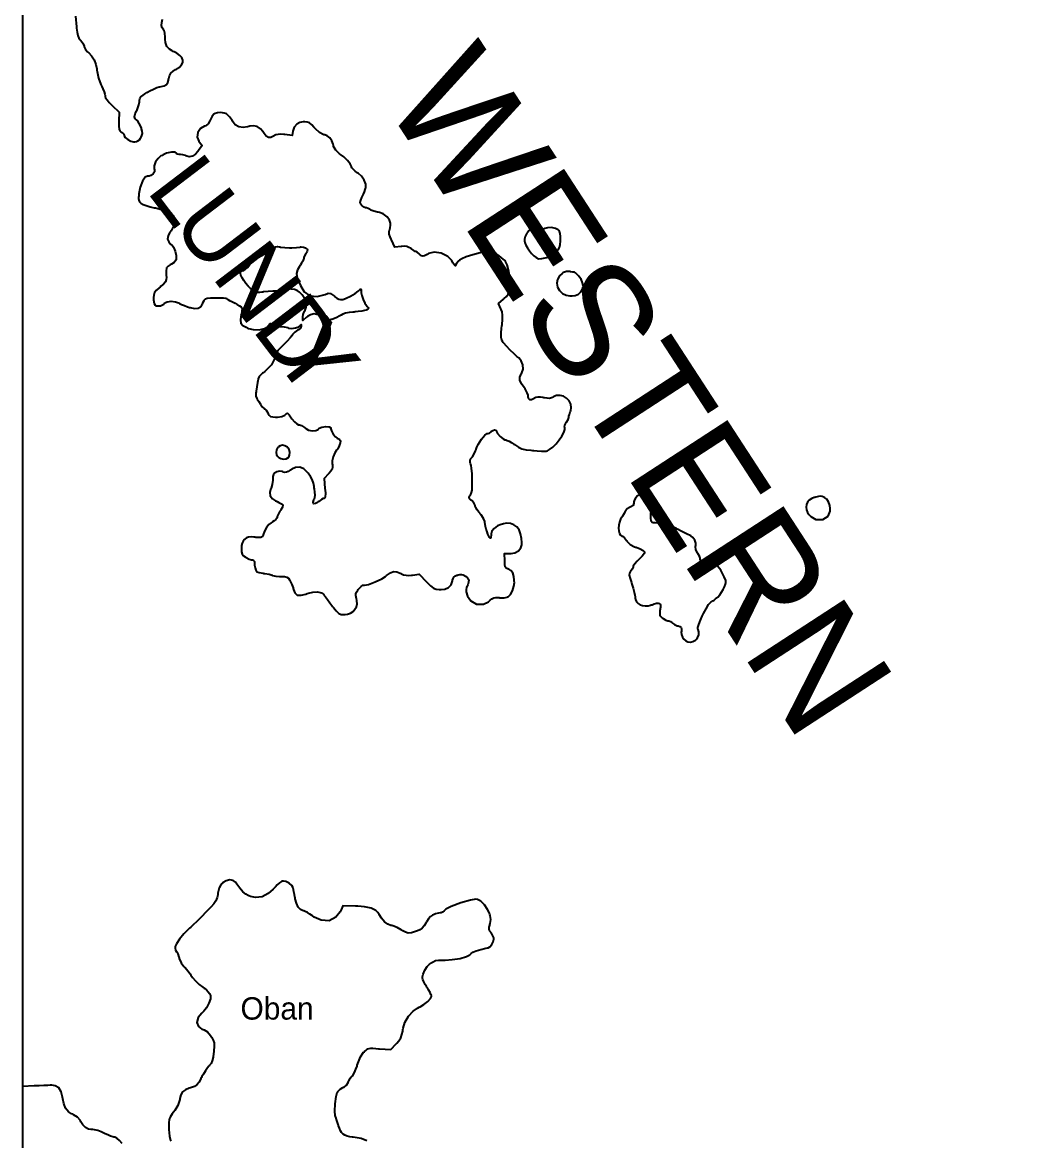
# Model space of a CAD drawing. Extents: x 0 to 24000, y 0 to 24000.
# Drawn here: x 0 to 3068, y 8591 to 12030 of the extents above; entities that cross this region are included whole.
import ezdxf

# ---------------------------------------------------------------- set-up
doc = ezdxf.new("R2010")
doc.units = 0
for name, color, linetype in [('01A-WaterbodyTidal', 7, 'Continuous'), ('01B-LandmassTidal', 7, 'Continuous'), ('01C-WaterbodyNonTidal', 7, 'Continuous'), ('xx-NamesAreaXXX', 7, 'Continuous'), ('xx-NamesPlacesXXX', 7, 'Continuous')]:
    doc.layers.add(name, color=color, linetype=linetype)

msp = doc.modelspace()

# ---------------------------------------------------------------- linework, layer by layer
at = {"layer": '01A-WaterbodyTidal'}
msp.add_lwpolyline([(0, 0), (24000, 0), (24000, 24000), (0, 24000)], close=True, dxfattribs=at)
at = {"layer": '01B-LandmassTidal'}
for points in [[(163.9, 12048.6), (166.6, 12016.5), (167, 12012.4), (168.5, 12000.2), (170.8, 11989), (174.1, 11981.3), (177.4, 11976.6), (178.8, 11975.3), (179.9, 11974.1), (185.8, 11966), (189.8, 11957.2), (190.1, 11955.7), (190.5, 11954.2), (194.6, 11946.2), (200.3, 11939.1), (201.5, 11938.1), (204.5, 11935.7), (212.6, 11927.4), (220.7, 11915), (226.2, 11900.3), (228.9, 11887.2), (229.3, 11882.8), (229.7, 11878.9), (234.2, 11858.3), (241.6, 11838.5), (243.5, 11835), (244.6, 11832.6), (247.9, 11825.4), (251.5, 11816.3), (253.9, 11808.6), (254.8, 11804.6), (254.8, 11803.2), (254.8, 11802), (256.3, 11798.2), (260.6, 11791.5), (267.4, 11783.4), (274.1, 11776.4), (276.4, 11774.2), (297.9, 11753.8), (296.8, 11726), (296.6, 11722.3), (296.5, 11711.1), (297.4, 11701.9), (299.9, 11696.4), (303.3, 11693.2), (304.6, 11692.3), (305.9, 11691.4), (311, 11686.6), (313.6, 11683.2), (313.6, 11682.1), (313.6, 11680.5), (316.6, 11675.8), (324.1, 11669.7), (334, 11664.9), (341.6, 11662.9), (344.2, 11662.9), (345.8, 11662.9), (350.8, 11663.4), (355.8, 11665.3), (360, 11669), (363.2, 11673.4), (364.2, 11675), (365.2, 11676.7), (368, 11682.1), (369.4, 11688), (368.8, 11695), (366.9, 11702.3), (366.1, 11704.8), (365.4, 11707.3), (359.9, 11719.1), (353.9, 11727.6), (352.8, 11728.3), (351.3, 11729.4), (347.3, 11733.5), (345.5, 11739.5), (347.3, 11748.2), (351.3, 11758.1), (352.8, 11761.3), (353.9, 11763.6), (358.4, 11776.5), (360.7, 11786), (360.7, 11789.1), (360.7, 11790.6), (361.6, 11795), (365, 11800.4), (371.7, 11806.4), (379.9, 11812), (382.6, 11813.8), (385, 11815.3), (392.5, 11819.5), (403.4, 11824.7), (414.2, 11829.1), (421, 11831.3), (423.4, 11831.8), (426.6, 11832.5), (436, 11835.1), (443.8, 11839.2), (448, 11845.4), (449.7, 11852.2), (450.1, 11854.6), (450.4, 11857.2), (452.4, 11865), (456.7, 11873.2), (463.7, 11880.1), (471.3, 11884.9), (474, 11886.3), (476.5, 11887.6), (483.7, 11892.5), (490.1, 11899.3), (493.4, 11906.6), (493.6, 11914), (490.6, 11921.4), (484.6, 11928.5), (475.7, 11935), (466.8, 11939.6), (463.8, 11940.8), (460.8, 11942), (452.6, 11947.2), (445, 11956.1), (440.8, 11967.5), (439.7, 11978.1), (439.9, 11981.6), (439.9, 11984.3), (438.8, 11996.3), (435.9, 12004.9), (435.2, 12005.9), (433.8, 12007.5), (430.6, 12012.9), (428.5, 12020.4), (428.9, 12029.9), (430.8, 12039.3)], [(1060.3, 8590.1), (1042.6, 8596.8), (1024.2, 8600.4), (1018.1, 8601.1), (1015.4, 8601.5), (1007.6, 8602.7), (999, 8604.6), (992.1, 8607.2), (986.6, 8610.7), (982.2, 8615.2), (978.5, 8621.2), (975.3, 8628.8), (972.9, 8636), (972.2, 8638.4), (971.5, 8640.5), (967.6, 8652.5), (964.1, 8663.1), (963.6, 8664.6), (962.3, 8668.2), (961.5, 8680.9), (962.5, 8703.9), (965.9, 8726.5), (969.1, 8738.5), (971.1, 8741.5), (971.8, 8742.8), (978.3, 8749.2), (986.3, 8754.2), (987.9, 8754.8), (989.9, 8755.4), (997.7, 8760.8), (1002.9, 8769.7), (1003.6, 8772.1), (1004.3, 8773.9), (1008.8, 8782.6), (1014, 8788.4), (1015, 8788.9), (1015.8, 8789.5), (1018.2, 8792.8), (1022.2, 8800.3), (1026.5, 8810.6), (1029.7, 8819.6), (1030.6, 8822.6), (1032.3, 8827.8), (1040.7, 8848.3), (1050, 8862.2), (1052.2, 8864.2), (1053.2, 8865.1), (1056.3, 8868.1), (1059.8, 8871), (1063.2, 8873), (1067.1, 8874.1), (1072.1, 8874.7), (1078.7, 8874.6), (1087.4, 8874.1), (1096, 8873.4), (1098.9, 8873.2), (1133.4, 8870.8), (1149.8, 8888.1), (1152.1, 8890.4), (1158.5, 8897.8), (1164.2, 8906.7), (1168, 8917.1), (1170.4, 8927.7), (1171, 8931.2), (1171.9, 8936.9), (1177.2, 8953.5), (1187.9, 8973), (1202.5, 8988.9), (1215.6, 8998.3), (1220.4, 9000.6), (1224.2, 9002.5), (1235.1, 9009.1), (1247.2, 9018.5), (1255.4, 9027.7), (1258.4, 9033.5), (1258.4, 9035.5), (1258.4, 9036.6), (1257.3, 9039.8), (1254.3, 9046.4), (1250, 9054.2), (1246.1, 9060.5), (1244.7, 9062.5), (1243.3, 9064.6), (1239.4, 9071.2), (1235, 9079.5), (1232.1, 9086.5), (1231, 9090), (1231, 9091.2), (1231, 9094), (1232.8, 9102.6), (1237.9, 9114.6), (1245.7, 9126), (1252.9, 9133.4), (1255.7, 9135.5), (1257.6, 9137), (1263.8, 9140.9), (1271.6, 9144.2), (1281.1, 9145.7), (1290.8, 9146.1), (1294.1, 9146.1), (1301.2, 9146.1), (1322.4, 9147.4), (1347.2, 9151.1), (1366.6, 9157), (1376.4, 9162), (1378.8, 9164.5), (1380.4, 9166.1), (1386.1, 9170), (1396.3, 9174.6), (1410.9, 9178.8), (1426.2, 9182.3), (1431.3, 9183.3), (1433.2, 9183.6), (1438.6, 9186.8), (1444.7, 9193.5), (1448.9, 9202.4), (1450.5, 9209.8), (1450.5, 9212.3), (1450.5, 9214.4), (1448, 9220.5), (1443.3, 9228.6), (1442.3, 9229.9), (1441.1, 9231.4), (1437.8, 9236.2), (1435.9, 9241.4), (1436.4, 9247.4), (1438.1, 9253.7), (1438.7, 9255.8), (1439.7, 9258.8), (1441.7, 9270.6), (1439.7, 9282.6), (1438.7, 9285.6), (1437.4, 9289.7), (1431.6, 9301.5), (1421.7, 9315.9), (1410.6, 9326.7), (1402.8, 9331.6), (1399.9, 9332.3), (1395.6, 9333.2), (1379.2, 9330.6), (1349.3, 9322.3), (1319.4, 9310.6), (1303.3, 9302.3), (1299.2, 9298.6), (1298.1, 9297.6), (1292.6, 9293.3), (1288.7, 9291.1), (1287.4, 9291.1), (1285.7, 9291.1), (1280.6, 9289.9), (1271.4, 9287.7), (1269.4, 9287.2), (1267.5, 9286.6), (1261.9, 9284.2), (1255.7, 9279.6), (1249.8, 9272.6), (1244.7, 9264.8), (1243.1, 9262.1), (1241.6, 9259.3), (1236.5, 9251), (1230.2, 9243.7), (1222.9, 9238.7), (1215.5, 9235.6), (1212.9, 9234.7), (1209.2, 9233.4), (1197.8, 9230.1), (1187.3, 9229), (1178.4, 9231.5), (1170.4, 9236.1), (1167.8, 9237.8), (1166, 9239.1), (1153.3, 9245.7), (1139.6, 9251.2), (1137.3, 9251.9), (1134.1, 9252.7), (1124.7, 9256.6), (1114.1, 9264), (1104.6, 9274.7), (1097.4, 9285.7), (1095.3, 9289.5), (1093.9, 9292.1), (1087.1, 9298.6), (1073, 9305.1), (1052.6, 9309.3), (1032, 9311.3), (1025.2, 9311.5), (986, 9312.7), (980.5, 9300.9), (977.6, 9294.6), (964.4, 9277.6), (943.8, 9266.7), (919.4, 9268.4), (898.1, 9278.3), (891.9, 9282.9), (890.1, 9284.1), (884.7, 9287.6), (877.2, 9291.9), (870.3, 9295.3), (866.2, 9297), (864.8, 9297.4), (862.4, 9297.9), (855.7, 9301.3), (848.6, 9308.9), (843.2, 9321), (839.8, 9333.8), (838.9, 9338.1), (838.5, 9340.4), (837.1, 9347.2), (835.4, 9355.9), (833.8, 9363.3), (833, 9367.1), (832.7, 9368.3), (832.3, 9370.2), (828.7, 9375.4), (820.8, 9382.1), (810.9, 9387.1), (803.7, 9389.1), (801.3, 9389.1), (800.3, 9389.1), (797.4, 9387.5), (791.5, 9383.2), (784.3, 9376.9), (778.5, 9371.1), (776.6, 9369.1), (772.1, 9364.1), (756.8, 9350.7), (737.5, 9340.5), (717.7, 9338.4), (701.6, 9341.9), (696.6, 9344), (694.3, 9345), (687.6, 9348.8), (678.8, 9356.2), (669.1, 9367.2), (660.2, 9378.9), (657.4, 9382.8), (655.8, 9385.2), (648.8, 9390.7), (638.2, 9393.1), (626.8, 9390.1), (617.9, 9384.2), (615.5, 9381.7), (614, 9380.2), (609.9, 9375.4), (605.9, 9368.4), (603.2, 9360), (601.7, 9352.1), (601.4, 9349.5), (601, 9346.6), (599.2, 9337.9), (595.6, 9328.5), (589.1, 9319), (581.3, 9310.1), (578.6, 9307.2), (572.9, 9301), (544, 9271.7), (518.7, 9247.6), (514.7, 9244.1), (510.1, 9239.9), (497.1, 9226.6), (483, 9209.9), (473.8, 9195.5), (470.4, 9187.5), (470.4, 9184.9), (470.4, 9182.7), (471.5, 9176.4), (473.8, 9171.8), (474.4, 9171.5), (474.8, 9171.3), (478.1, 9165), (481.6, 9155), (482.2, 9152.7), (482.9, 9150.4), (489, 9137.6), (497.3, 9126.2), (499.1, 9124.5), (500.8, 9122.9), (509.5, 9113.1), (516.3, 9103.3), (517.1, 9101.7), (518.4, 9099.2), (523.4, 9091.9), (532.4, 9081.8), (544.3, 9071.2), (555.5, 9062.5), (559.4, 9059.8), (561.2, 9058.6), (566.2, 9054.5), (572, 9048.7), (576.3, 9042.9), (578.3, 9039.2), (578.6, 9037.8), (579.3, 9035.2), (578.5, 9026.6), (574.2, 9013.1), (566.3, 8999), (558.8, 8989.3), (555.9, 8986.5), (551.7, 8982.6), (541.2, 8968.9), (536.4, 8953.5), (541.6, 8941.2), (552.6, 8933.8), (556.7, 8932.4), (559, 8931.6), (569.6, 8924.8), (579.1, 8913.5), (581, 8910.4), (582.5, 8907.9), (586.9, 8900.1), (589.7, 8891.3), (590.2, 8880.2), (589.2, 8867.3), (588.8, 8863), (588.4, 8859), (586.8, 8846.9), (584.3, 8836), (580.5, 8828.1), (576.3, 8822.7), (574.7, 8821.1), (573.3, 8819.6), (569.5, 8814.6), (563.4, 8805.7), (557, 8795.4), (552.6, 8787.6), (551.2, 8785), (549.4, 8781.4), (543.6, 8770.8), (537.2, 8762.4), (529.3, 8757.3), (520.2, 8753.8), (517.1, 8752.8), (513.3, 8751.6), (502, 8747.2), (492.7, 8740.5), (487.3, 8731), (484.7, 8720.4), (484.2, 8716.8), (483.8, 8713.8), (478.5, 8698.8), (468.8, 8682.9), (466.1, 8679.5), (464.9, 8677.9), (461.2, 8673.2), (457.5, 8668), (454.7, 8663.3), (452.9, 8658.6), (451.7, 8653.4), (451.1, 8647.3), (450.9, 8639.5), (450.8, 8632.2), (450.8, 8629.7), (450.9, 8625), (452.6, 8604.7), (455.8, 8590.9), (456.7, 8589.4)], [(306.6, 8581.6), (299.2, 8590.6), (290.2, 8598.1), (284.2, 8601.1), (282.3, 8601.1), (281.2, 8601.1), (278.2, 8602.1), (271.2, 8604.6), (262.5, 8608.4), (255.2, 8611.8), (252.9, 8612.9), (250.3, 8614.1), (242.4, 8617.5), (231.9, 8621.3), (222.4, 8623.8), (216.7, 8624.7), (214.8, 8624.7), (212.1, 8624.7), (203.8, 8626.1), (194.4, 8630.8), (186.3, 8639), (180.4, 8648.1), (178.8, 8651.3), (177.9, 8653.1), (169.4, 8662.3), (157.5, 8670.4), (154.9, 8671.7), (151.4, 8673.3), (141.9, 8679.7), (133, 8690.1), (127.2, 8704.5), (124.1, 8719.2), (123.5, 8724.2), (122.9, 8728.4), (119.2, 8740.9), (111.8, 8752.6), (101.2, 8759.4), (90.8, 8761.3), (87.4, 8761.1), (85.4, 8761), (78.7, 8760.7), (66.2, 8760.1), (51.4, 8759.6), (39.9, 8759.2), (36.1, 8759.1), (0, 8757.5), (0, 8161.3)]]:
    msp.add_lwpolyline(points, dxfattribs=at)
for points in [[(590.8, 11748.7), (589.8, 11748.1), (584, 11741.4), (578.6, 11731.6), (577.8, 11729.5), (577, 11727.4), (571.3, 11717.9), (565.5, 11712.2), (564.5, 11711.9), (560.2, 11710.5), (548.4, 11703.3), (539.4, 11690.9), (538, 11676.5), (542.5, 11664.8), (544.9, 11661.7), (553.2, 11651.5), (542.2, 11635.8), (540.2, 11632.9), (533, 11624.7), (523.5, 11618.3), (513.7, 11616.6), (505.7, 11618.2), (503.4, 11619.4), (502, 11620), (493.6, 11622.4), (486.5, 11623.7), (484.2, 11623.7), (482.4, 11623.7), (477.2, 11624.6), (474.4, 11626.3), (474.4, 11626.8), (474.4, 11627.8), (469.8, 11630.7), (458.5, 11630.7), (443.9, 11627.2), (433, 11622.9), (429.7, 11620.9), (426.4, 11619), (417.5, 11611.5), (409.4, 11600.7), (405.7, 11588.9), (405.8, 11579.6), (406.5, 11576.6), (406.9, 11575.1), (406.1, 11570), (402.1, 11563.7), (395.6, 11559.1), (389.7, 11557.1), (387.7, 11557), (385.2, 11557), (377.5, 11553.3), (369.3, 11542), (362.8, 11522.8), (358.8, 11502.3), (357.9, 11495.5), (357.7, 11493.8), (357.5, 11488.4), (358.3, 11482.6), (360.7, 11477.7), (365, 11473.5), (371.6, 11469.9), (381.1, 11466.4), (393.6, 11462.9), (405.6, 11460), (409.7, 11459), (413.3, 11458.2), (424.1, 11455.7), (437.2, 11452.2), (447.3, 11449.1), (452.1, 11447.5), (453.2, 11446.9), (456.5, 11445.2), (464.3, 11436.2), (468.4, 11421), (465.2, 11403.1), (458, 11388.7), (454.8, 11384.5), (452.8, 11382.1), (448.4, 11373.6), (446.9, 11363.6), (450.3, 11354.6), (456.3, 11348.1), (458.7, 11346.5), (460.7, 11345.1), (465.3, 11338.4), (470.6, 11326.1), (473.4, 11312.5), (473.5, 11303.5), (472.8, 11300.6), (472.4, 11299), (467.5, 11291.6), (459, 11285.9), (456.7, 11285), (454.6, 11284), (448.4, 11280.5), (444, 11274.6), (442.5, 11264.4), (442.8, 11251.3), (443, 11246.9), (443.1, 11244.9), (442.6, 11238.7), (440.1, 11232), (434.3, 11225.1), (426.5, 11218.2), (423.8, 11216), (421, 11213.6), (412.7, 11206.1), (406.7, 11198.7), (404.3, 11191.2), (403.8, 11183.3), (403.8, 11180.7), (403.8, 11176.9), (405.2, 11165.7), (408.9, 11159.9), (410.1, 11159.5), (412.8, 11158.5), (425, 11157.7), (435.3, 11163), (437.1, 11165), (438.8, 11166.9), (445.9, 11170.8), (457.6, 11172.7), (470.8, 11170.9), (480.8, 11167.2), (483.8, 11165.4), (485.3, 11164.5), (490.1, 11162.2), (498.5, 11158.7), (507.7, 11155.4), (514.4, 11153.4), (516.7, 11152.8), (520.2, 11152), (530.8, 11150.2), (541, 11150.8), (548.2, 11154.7), (552.5, 11160.3), (553.5, 11162.2), (553.9, 11163.1), (556.7, 11169), (559.7, 11175), (560.2, 11176), (560.7, 11176.9), (563.2, 11179.3), (569, 11181.4), (579.3, 11182.6), (591.4, 11183), (595.5, 11183), (598.6, 11183), (608.1, 11182.8), (618.7, 11182.2), (626.2, 11181.2), (629.3, 11180.4), (629.6, 11179.9), (629.9, 11179.5), (632.1, 11178), (637.2, 11174.9), (644.3, 11171.1), (650.6, 11167.9), (652.7, 11167), (654.8, 11166), (660.9, 11162.7), (667.9, 11158.5), (673, 11154.6), (675.2, 11152.4), (675.5, 11151.7), (675.8, 11151), (675.7, 11143), (674, 11131.4), (673.5, 11128.9), (672.7, 11125.4), (671, 11114.5), (672.4, 11104.9), (678.8, 11097.7), (688.3, 11092.1), (691.5, 11090.5), (695.8, 11088.5), (709.8, 11084.8), (728.3, 11084.1), (744.6, 11088.1), (754.1, 11094), (756.2, 11096.8), (757.2, 11098), (760.2, 11101.5), (763.3, 11103.6), (766.5, 11103.1), (769.7, 11101.1), (770.7, 11100.3), (771.8, 11099.5), (780.4, 11096.2), (789.6, 11094.4), (792.7, 11094.4), (796, 11094.4), (806, 11093.2), (816.3, 11091), (817.8, 11090.5), (820.2, 11089.6), (828.2, 11088.8), (840.1, 11090.2), (850.4, 11094), (855.5, 11097.8), (856.2, 11099.5), (856.3, 11099.9), (857.5, 11100.6), (858.1, 11097.5), (858.1, 11096.4), (858.2, 11095.1), (855.7, 11089.2), (849.3, 11084.6), (847.6, 11083.9), (846.1, 11083.2), (838.1, 11077.2), (831.2, 11069.7), (830.3, 11068.2), (829, 11066), (824.3, 11059.8), (815.2, 11049.3), (802.9, 11036.7), (791.2, 11025.5), (787.2, 11021.9), (786.2, 11021.1), (781.6, 11013.3), (778.2, 11003.2), (777.8, 11001.1), (777, 10997), (766.1, 10976.5), (746.2, 10956.2), (740.9, 10952.1), (739, 10950.7), (733.4, 10946.1), (728.5, 10940.3), (725.5, 10933.6), (724, 10926.9), (723.7, 10924.7), (723.4, 10922.4), (721.5, 10908.7), (719.4, 10895.4), (719, 10893.3), (718.6, 10890.8), (718.5, 10880.5), (721.1, 10872.9), (722.1, 10871.8), (722.9, 10870.9), (727.6, 10864), (732.3, 10856), (733.1, 10854.5), (733.8, 10853.1), (738.5, 10846.3), (743.6, 10841.9), (744.5, 10841.6), (745.3, 10841.4), (750.4, 10836.9), (755.1, 10829.5), (755.8, 10827.8), (756.6, 10826.2), (759.4, 10821.4), (763.6, 10817.9), (770.3, 10816.4), (778.5, 10816.1), (781.3, 10816.1), (785.5, 10816.1), (798.1, 10817.9), (807.5, 10822), (808.8, 10823.1), (809.8, 10824.1), (813.2, 10826.7), (816, 10827.8), (818.2, 10826.4), (820.3, 10823.4), (820.9, 10822.4), (822.7, 10819.4), (828.7, 10810.8), (837, 10801.3), (844.6, 10794.9), (849.2, 10792.6), (850.7, 10792.6), (852.8, 10792.6), (859.2, 10789.7), (867.9, 10784.2), (869.5, 10782.8), (872, 10780.7), (880.6, 10776.1), (892.2, 10773.3), (903, 10774.6), (910.1, 10778.2), (911.9, 10780), (913.7, 10781.8), (921.3, 10784.9), (933.5, 10787), (944.2, 10786), (948.7, 10782.7), (948.7, 10781.6), (948.7, 10779.5), (950.8, 10773.3), (956.2, 10763.8), (963.4, 10755.3), (969, 10750.8), (971.1, 10749.8), (972.2, 10749.3), (975.5, 10747.3), (977.9, 10744.3), (978.5, 10740.4), (978, 10736.3), (977.7, 10734.9), (977.3, 10733.4), (973.9, 10724.8), (969.3, 10717.2), (968.3, 10716.1), (966.3, 10713.7), (961.2, 10705.5), (956.2, 10693.4), (953.6, 10681), (953.3, 10672.3), (953.8, 10669.5), (954.1, 10667.6), (954.5, 10661.9), (953.1, 10655.7), (949.3, 10649.5), (944.2, 10643.5), (942.4, 10641.6), (928.7, 10627.5), (931.1, 10596.6), (931.4, 10592.5), (932.2, 10580.4), (932.1, 10570.9), (930.7, 10566.4), (928.6, 10565.2), (927.9, 10565.2), (926, 10565.2), (920.1, 10562.4), (911.9, 10556.8), (910.3, 10555.4), (908.3, 10553.7), (901.6, 10549.7), (896.1, 10549.5), (894.5, 10554.1), (896.6, 10561.1), (897.7, 10563.2), (898.4, 10564.5), (899.7, 10568.8), (900.4, 10575.9), (899.9, 10585.5), (898.6, 10595.3), (898.1, 10598.5), (897.6, 10602.1), (895.6, 10612.7), (892, 10623.5), (886.8, 10633), (881, 10640.7), (878.9, 10643.2), (875.9, 10646.7), (865.7, 10656.3), (853.3, 10662.2), (840.6, 10661.2), (829.4, 10656.1), (826, 10653.8), (824.1, 10652.5), (818.3, 10648.9), (812.3, 10646.4), (807, 10646), (802.7, 10647), (801.3, 10647.5), (799.5, 10648.2), (791.1, 10649.3), (782.7, 10647.2), (780.9, 10646.4), (779.5, 10645.7), (775.5, 10643.1), (772.2, 10639.1), (770.7, 10633.2), (770.3, 10626.3), (770.3, 10624), (770.2, 10621.6), (768.5, 10608.4), (765.5, 10597.3), (764.9, 10595.8), (763.4, 10593.1), (761.1, 10583.9), (762.7, 10573.4), (769.7, 10564.4), (778.8, 10558.5), (782.1, 10557), (783.8, 10556.2), (788.9, 10553.7), (794.9, 10550.6), (799.3, 10547.9), (801.1, 10546.5), (801.3, 10546), (801.6, 10545.5), (800.1, 10539.3), (795.2, 10530.3), (793.9, 10528.3), (792.5, 10526.4), (786.9, 10516.6), (784.1, 10510.4), (784.1, 10508.4), (784.1, 10507.6), (782.8, 10505.3), (779.4, 10501.4), (774.5, 10497), (769.9, 10493.7), (768.4, 10492.7), (765.8, 10491.1), (758.8, 10485.3), (751.1, 10476.1), (744.7, 10464.8), (740.5, 10454.3), (739.4, 10450.7), (739.1, 10449.8), (737.6, 10447.5), (733.7, 10445.8), (726.7, 10445.5), (718.3, 10446.1), (715.5, 10446.4), (712.5, 10446.7), (703.6, 10447.3), (695.7, 10446.8), (689.8, 10444.4), (685.4, 10441), (684.1, 10439.7), (682.8, 10438.5), (679.3, 10434.4), (676.2, 10428.6), (674.7, 10421.3), (674.3, 10414), (674.3, 10411.5), (674.3, 10408.9), (674.7, 10401.1), (676.3, 10394.4), (680.2, 10389.6), (685.4, 10386), (687.2, 10384.9), (688.9, 10383.8), (698.1, 10379.3), (704.6, 10377), (706.8, 10377), (708, 10377), (711.5, 10375), (713.8, 10371.3), (713.9, 10370.4), (714, 10368), (714.7, 10360.9), (716.2, 10352.1), (718.4, 10345), (720.1, 10341.4), (720.9, 10340.6), (721.3, 10340.2), (728.7, 10337.8), (740.6, 10335.5), (743.3, 10335.1), (745.9, 10334.8), (758.9, 10332.6), (768.3, 10330.1), (769.2, 10329.6), (770, 10329.1), (779.6, 10327.1), (791.5, 10326), (795.4, 10326), (798.2, 10326), (806.6, 10325.7), (813.6, 10324.1), (818.5, 10320.3), (822.2, 10315.3), (823.3, 10313.5), (824.3, 10311.7), (829.4, 10301), (833.1, 10290.5), (833.5, 10288.8), (834.2, 10285.4), (838, 10275.3), (845.7, 10268.5), (857.9, 10267.9), (871.7, 10271.5), (876.2, 10273.1), (880.5, 10274.6), (893.9, 10277.9), (908.5, 10278.8), (920, 10275.7), (926.5, 10270.9), (927.9, 10268.8), (928.9, 10267.4), (932.2, 10263), (938.6, 10254.4), (946.3, 10244.2), (952.5, 10236.2), (954.6, 10233.5), (957.3, 10230), (965.8, 10219.7), (973.6, 10212.2), (980.8, 10209.1), (987.9, 10208.5), (990.3, 10208.5), (992.8, 10208.5), (1000.6, 10209.6), (1009.7, 10212.9), (1017.4, 10218.1), (1023.4, 10224.7), (1027.6, 10232.7), (1029.7, 10241.5), (1029.6, 10251.1), (1028, 10258.6), (1027.1, 10261), (1026.6, 10262.4), (1025.6, 10267), (1025.8, 10272.3), (1028.3, 10277.9), (1032, 10283.5), (1033.4, 10285.3), (1034.9, 10287.2), (1042.2, 10294.8), (1047.1, 10298.6), (1048.7, 10298.6), (1052.7, 10298.6), (1064.8, 10301.5), (1085.8, 10309), (1106.2, 10318.6), (1117.6, 10325.5), (1120.8, 10328.4), (1123.5, 10330.8), (1132.2, 10337.2), (1141.9, 10340.9), (1152.2, 10340), (1162, 10336.2), (1165.1, 10334.7), (1167, 10333.7), (1172.9, 10331.2), (1180.5, 10329.4), (1189.1, 10329.1), (1197.3, 10329.7), (1200, 10330), (1220.8, 10332.7), (1243.1, 10309.6), (1246.2, 10306.3), (1255.8, 10296.5), (1264.8, 10289.4), (1273.5, 10286.4), (1282.2, 10285.7), (1285.1, 10285.7), (1288.9, 10285.6), (1300.3, 10286.8), (1311.5, 10291.4), (1319.1, 10299.9), (1322.9, 10309.5), (1323.5, 10312.7), (1323.8, 10314.4), (1325.3, 10319.2), (1328, 10323.9), (1332.4, 10327.2), (1337.1, 10329.4), (1338.8, 10330), (1340.5, 10330.5), (1345.9, 10331.9), (1351.4, 10332.3), (1356.4, 10331), (1360.6, 10328.8), (1361.9, 10328), (1363.9, 10326.6), (1369.6, 10321.8), (1373.3, 10315.3), (1373.1, 10307.8), (1370.5, 10300.5), (1369.4, 10298.2), (1368.5, 10296.6), (1366.5, 10291.4), (1365.3, 10285.4), (1365.8, 10278.9), (1367.2, 10272.8), (1367.8, 10270.8), (1369.3, 10265.4), (1379.5, 10251.1), (1397.8, 10240.5), (1418.6, 10240.2), (1433.9, 10247.4), (1437.6, 10251.2), (1439.1, 10252.7), (1444.2, 10257.2), (1450.2, 10260.3), (1457.2, 10261.2), (1464.5, 10260.8), (1467, 10260.6), (1469.4, 10260.3), (1482, 10260.5), (1491.8, 10262.3), (1492.9, 10262.9), (1495.3, 10264.2), (1501.5, 10270.3), (1508.2, 10281.6), (1512.5, 10295.6), (1513.8, 10307.3), (1513.6, 10311.2), (1513.6, 10314.8), (1512.3, 10325.7), (1508.7, 10336.6), (1502.7, 10344.2), (1496.3, 10348.1), (1494, 10348.8), (1492.7, 10349.2), (1488.9, 10351.1), (1486, 10355.1), (1484.7, 10362.2), (1484.3, 10371.3), (1484.2, 10374.3), (1483.8, 10396.6), (1500.3, 10396.6), (1503.9, 10396.6), (1514.8, 10398.9), (1526.3, 10405), (1534, 10414.3), (1536.8, 10423.1), (1536.8, 10426), (1536.8, 10430.2), (1536, 10442.8), (1533.1, 10457.2), (1528.1, 10469.1), (1521.2, 10478.5), (1512.4, 10485), (1502, 10488.7), (1490.1, 10489.3), (1480, 10487.7), (1476.8, 10486.8), (1473.1, 10485.7), (1462.3, 10481.1), (1451.6, 10473.6), (1444.9, 10464.7), (1442.7, 10457.2), (1442.7, 10454.6), (1442.7, 10452.7), (1441.8, 10447), (1440.1, 10443.7), (1439.5, 10443.7), (1439.1, 10443.7), (1437.7, 10445.2), (1435.3, 10449.5), (1432.6, 10455.7), (1429.8, 10463.3), (1427.2, 10471.4), (1425.1, 10479.4), (1423.6, 10486.6), (1423.1, 10490.9), (1423.1, 10492.3), (1423.1, 10495.2), (1419.3, 10503.8), (1411.7, 10515.1), (1409.7, 10517.4), (1408.3, 10519), (1404.2, 10524), (1399.3, 10531), (1395.5, 10537.5), (1393.6, 10541.5), (1393.3, 10542.8), (1393, 10544.4), (1388.9, 10552.4), (1382.8, 10558.9), (1381.5, 10559.7), (1380.3, 10560.6), (1376.8, 10563.4), (1374.7, 10566.4), (1375.2, 10569.8), (1377.2, 10573.5), (1378, 10574.6), (1378.8, 10575.8), (1382.1, 10583.6), (1383.9, 10590.7), (1383.9, 10593), (1384.1, 10599.4), (1384.2, 10618.6), (1383.5, 10640.9), (1381.9, 10658.6), (1380.4, 10667.5), (1379.5, 10670.3), (1378.9, 10672), (1377.5, 10677.4), (1377.4, 10682.6), (1379.3, 10687.1), (1382.4, 10691), (1383.5, 10692.2), (1384.6, 10693.5), (1390.6, 10702.9), (1395.4, 10713.8), (1396, 10715.7), (1396.6, 10717.7), (1398.7, 10723.4), (1402.6, 10731.6), (1407.3, 10739.8), (1412.5, 10747.6), (1417.8, 10754.6), (1422.9, 10760.1), (1427.5, 10763.8), (1430.4, 10765.1), (1431.3, 10765.1), (1432.8, 10765.1), (1437.3, 10766.9), (1442, 10770.2), (1442.7, 10771), (1443.6, 10772.2), (1447.4, 10775), (1452.6, 10776.7), (1456.7, 10776.2), (1458.4, 10774.1), (1458.4, 10773.4), (1458.4, 10771.5), (1461.7, 10765.9), (1469.7, 10756.7), (1479, 10748.8), (1484.7, 10745.5), (1486.6, 10745.5), (1487.7, 10745.5), (1491.2, 10744.4), (1498, 10741.4), (1506, 10736.9), (1512.4, 10732.9), (1514.4, 10731.4), (1517.3, 10729.4), (1526.2, 10723.6), (1537, 10718.7), (1550.3, 10715.7), (1564.8, 10713.9), (1569.7, 10713.4), (1573.3, 10713), (1584.1, 10712.2), (1597.2, 10711.4), (1607.5, 10711.3), (1612.4, 10711.5), (1613.6, 10711.8), (1615.9, 10712.4), (1622.3, 10716), (1632.1, 10723.8), (1642.2, 10734), (1651.7, 10745.7), (1659.9, 10757.6), (1665.9, 10768.8), (1668.8, 10778.2), (1668.9, 10783.5), (1668.1, 10784.7), (1667.8, 10785.3), (1668.8, 10790.6), (1672.5, 10797.5), (1673.6, 10798.8), (1674.7, 10800.3), (1679.4, 10808.4), (1681.8, 10814.5), (1681.8, 10816.5), (1681.8, 10818.4), (1683.1, 10824.3), (1685.5, 10832), (1686.1, 10833.4), (1687.3, 10836), (1688.9, 10844.7), (1687.4, 10855.6), (1682.4, 10865.6), (1674.7, 10873.8), (1665.1, 10879.8), (1654.3, 10882.7), (1643.1, 10882.1), (1634.8, 10878.9), (1632.4, 10877.2), (1631.3, 10876.5), (1627.8, 10874.7), (1622.1, 10873.6), (1614.5, 10873.8), (1606.8, 10874.8), (1604.2, 10875.3), (1601.6, 10875.8), (1593.7, 10877), (1586, 10877.2), (1580, 10875.9), (1575.7, 10873.8), (1574.4, 10872.9), (1572.6, 10871.8), (1566.6, 10869), (1561, 10869), (1557.5, 10872.8), (1556.4, 10878.5), (1556.4, 10880.4), (1556.4, 10883), (1553.5, 10890.7), (1547.9, 10900.9), (1546.6, 10902.7), (1543.7, 10906.6), (1535.7, 10918.6), (1530.7, 10929.3), (1530.8, 10938.3), (1533.9, 10946.1), (1535.2, 10948.6), (1537, 10952), (1540.4, 10963.1), (1540.3, 10976.8), (1535, 10989.4), (1527.5, 10998.1), (1524.6, 11000.3), (1521.5, 11002.7), (1512.7, 11010.3), (1500.6, 11021.8), (1489.2, 11034), (1481.8, 11042.8), (1479.5, 11045.8), (1478.3, 11047.5), (1475, 11053), (1472.9, 11060.9), (1473.1, 11073.8), (1474.6, 11089.9), (1475.2, 11095.2), (1475.8, 11100.4), (1477.3, 11115.8), (1477.6, 11129.4), (1475.9, 11139.3), (1473.2, 11146.6), (1472.1, 11148.9), (1465, 11165), (1480.7, 11178.7), (1482.9, 11180.7), (1489.3, 11186.8), (1494.5, 11194.1), (1497.3, 11203.6), (1498.8, 11214.6), (1499.1, 11218.3), (1499.7, 11224.2), (1499.8, 11242.1), (1497.2, 11264.8), (1491.9, 11284.1), (1486.8, 11294.7), (1484.2, 11297.5), (1483.2, 11298.6), (1479.7, 11301.8), (1473.3, 11307.1), (1465.9, 11312.7), (1460.3, 11316.7), (1458.4, 11317.9), (1440.3, 11329.7), (1416.8, 11323.4), (1409, 11321.4), (1385.7, 11315), (1365.3, 11308.5), (1352.3, 11302.7), (1345.5, 11298.1), (1343.5, 11296.3), (1342, 11295), (1336, 11287.8), (1332.9, 11283), (1332.9, 11281.4), (1332.9, 11281.3), (1332.2, 11280.8), (1330.3, 11282.6), (1327.4, 11286.5), (1324.7, 11290.6), (1323.9, 11292), (1321, 11297), (1308.8, 11310), (1289, 11320.4), (1267, 11322.7), (1250, 11318.6), (1245.1, 11315.9), (1243.1, 11314.9), (1237, 11311.8), (1231.9, 11310.5), (1227.6, 11312.2), (1223.3, 11315.8), (1222, 11317.1), (1220.7, 11318.3), (1214.5, 11323.2), (1211, 11325.7), (1209.8, 11325.7), (1208.5, 11325.7), (1204.5, 11328.2), (1197.3, 11332.9), (1195.7, 11334), (1194.2, 11335.1), (1189.3, 11338), (1182.9, 11340.4), (1175.4, 11341.2), (1168, 11340.9), (1165.5, 11340.6), (1146.3, 11338.7), (1136.1, 11360.6), (1134.9, 11363.1), (1131.5, 11370.8), (1128.9, 11378.8), (1128.3, 11384.8), (1128.9, 11388.2), (1129.4, 11389.2), (1129.9, 11390.1), (1131.9, 11397.8), (1133, 11406.4), (1133, 11409.2), (1133, 11412.3), (1130, 11421.5), (1122, 11432.3), (1109.8, 11440.7), (1098.4, 11445), (1094.5, 11445.7), (1092.6, 11446), (1081.8, 11448.8), (1072.6, 11452.7), (1071.4, 11453.5), (1070.2, 11454.3), (1063.6, 11457.5), (1058.9, 11459), (1057.3, 11459), (1055.8, 11459), (1051.3, 11461.3), (1045.7, 11465.8), (1044.8, 11466.9), (1043.7, 11468), (1040.8, 11471.8), (1039.6, 11476.4), (1041.3, 11482.9), (1044.7, 11490.9), (1045.9, 11493.5), (1046.8, 11495.5), (1049.2, 11501.4), (1052.4, 11509.1), (1055, 11515.8), (1056.2, 11519.4), (1056.5, 11520.6), (1057.3, 11523.2), (1056.7, 11531.9), (1052, 11544.5), (1043, 11556.8), (1034, 11565), (1030.6, 11567.2), (1028.9, 11568.5), (1023.9, 11572.5), (1018.2, 11577.9), (1014.1, 11582.7), (1012.4, 11585.4), (1012.2, 11586.4), (1011.8, 11588.7), (1008.2, 11595.1), (1000, 11605.4), (988.8, 11616.1), (979.2, 11623.5), (975.8, 11625.6), (973.3, 11627.3), (964, 11636.5), (957.8, 11648.5), (957, 11651.5), (955.9, 11655), (951.9, 11665.3), (945.8, 11674.9), (937.9, 11681), (930.2, 11683.9), (927.5, 11684.4), (925.7, 11684.8), (914.5, 11691.1), (901.9, 11702.4), (899.3, 11705.2), (897.1, 11707.7), (890.3, 11714.9), (883.2, 11720.5), (876.2, 11723), (869.4, 11723.6), (867.2, 11723.6), (863.9, 11723.6), (854.2, 11721.8), (844, 11716.4), (836.8, 11707.6), (833.3, 11698.5), (832.7, 11695.4), (830.3, 11682.1), (807.2, 11684.8), (804.3, 11685.1), (795.5, 11685.8), (786.9, 11685.5), (780.3, 11684), (776, 11681.8), (774.7, 11680.9), (772.4, 11679.5), (764.9, 11676), (757.2, 11675.7), (750.1, 11680.4), (743.9, 11688), (742.1, 11690.7), (740, 11694), (732.3, 11702.9), (722.3, 11709.8), (710.8, 11711.9), (700.1, 11710.5), (696.6, 11709.5), (692.4, 11708.4), (679.4, 11706.7), (665.6, 11708.3), (654.8, 11714.5), (648.4, 11722.6), (646.8, 11725.6), (645.8, 11727.7), (638.7, 11738.1), (631.6, 11746), (630.4, 11746.8), (628.4, 11748.1), (621.4, 11750.9), (610.7, 11752.6), (600, 11751.9), (592.9, 11749.9)], [(1605.8, 11394.7), (1604.5, 11393.8), (1595.9, 11390.9), (1583.5, 11390.8), (1580.3, 11391.2), (1577.7, 11391.5), (1570, 11392.1), (1563.2, 11391.3), (1558.2, 11388.3), (1554.4, 11384.1), (1553.2, 11382.6), (1552, 11381.1), (1547.1, 11371.5), (1544.6, 11362.8), (1544.6, 11359.8), (1544.6, 11358.2), (1545.8, 11353.2), (1549.2, 11345.1), (1554.1, 11336.3), (1560.2, 11327.4), (1567, 11319), (1573.9, 11311.9), (1580.4, 11306.6), (1584.6, 11304.2), (1586.2, 11303.8), (1589.1, 11303), (1598.7, 11303.4), (1613.5, 11307.2), (1628.6, 11314.2), (1638.9, 11321), (1641.8, 11323.8), (1643.6, 11325.4), (1648.6, 11330.8), (1652.5, 11337.6), (1654.5, 11346.4), (1655.4, 11356.5), (1655.5, 11359.8), (1655.6, 11362.8), (1655.5, 11371.6), (1654.7, 11380.1), (1652.9, 11386.2), (1650.9, 11389.5), (1650, 11390.4), (1648.2, 11392.3), (1640.6, 11395.9), (1628, 11398.6), (1615.4, 11398.3), (1607.7, 11396.2)], [(1663.4, 11259.1), (1660.4, 11257.3), (1652.6, 11249.9), (1646.3, 11239), (1644.4, 11227.3), (1646.5, 11215.7), (1652.3, 11205.2), (1661.4, 11196.5), (1673.6, 11190.7), (1684.7, 11188.5), (1688.5, 11188.5), (1691.6, 11188.5), (1701, 11190), (1711.1, 11194.3), (1718.6, 11200.9), (1723.4, 11209.2), (1725.2, 11218.7), (1723.9, 11229.1), (1719.3, 11239.7), (1713.5, 11247.7), (1711.2, 11250.1), (1709.9, 11251.4), (1705.9, 11255.4), (1701.5, 11259.3), (1698.6, 11261.6), (1697.5, 11261.8), (1697.5, 11261.8), (1697.5, 11261.7), (1694.1, 11261.2), (1687.7, 11262.5), (1686.1, 11263), (1684.1, 11263.6), (1674.7, 11263.8), (1665.4, 11260.4)], [(786.8, 10722.8), (785.3, 10721.2), (782, 10715.3), (780.5, 10707.5), (782.3, 10700), (785.7, 10694.8), (787.2, 10693.4), (788.8, 10691.9), (794.8, 10688.8), (803.6, 10686.9), (812.1, 10687.8), (817.3, 10690.2), (818.6, 10691.4), (819.9, 10692.8), (822.4, 10698.5), (823, 10707.3), (820.6, 10716.1), (817, 10721.8), (815.4, 10723.2), (813.7, 10724.6), (807.7, 10728), (800.2, 10729.6), (793.1, 10727.9), (788.1, 10724.3)], [(1888.4, 10569.9), (1887.4, 10568.9), (1883.6, 10561.9), (1881.7, 10555.2), (1881.7, 10553), (1881.7, 10550.9), (1879.1, 10544.5), (1872.1, 10539.7), (1870, 10538.9), (1868.4, 10538.3), (1861, 10533.6), (1855.9, 10528.1), (1855.5, 10527.2), (1855.1, 10526.2), (1851.4, 10519.3), (1846.7, 10511.7), (1845.7, 10510.3), (1844.2, 10508.4), (1840.7, 10501.8), (1837.1, 10492.7), (1834.9, 10483.2), (1834.2, 10474), (1834.9, 10465.6), (1837.1, 10458.4), (1840.7, 10452.9), (1844.3, 10450), (1845.7, 10449.5), (1846.5, 10449.3), (1852.6, 10444.3), (1859.1, 10436.4), (1860.2, 10434.7), (1861.5, 10432.5), (1870.5, 10423.7), (1883.2, 10417.2), (1886.4, 10416.2), (1888.9, 10415.4), (1900.9, 10410.3), (1909.9, 10405.6), (1910.7, 10404.9), (1911.3, 10404.4), (1913, 10402.8), (1914.4, 10401), (1914.7, 10398.9), (1913.6, 10396.4), (1911.1, 10392.9), (1906.9, 10388.3), (1900.9, 10382.2), (1894.8, 10376.2), (1892.7, 10374.3), (1891.3, 10372.9), (1884.4, 10364.8), (1879.8, 10357), (1879.4, 10355.9), (1879.1, 10354.7), (1875.9, 10347.9), (1871.6, 10341.5), (1870.8, 10340.6), (1869.9, 10339.5), (1867.8, 10335.9), (1867.3, 10329.8), (1869.7, 10319.5), (1873.7, 10306.8), (1875.1, 10302.5), (1876.2, 10299.3), (1879.2, 10289.7), (1882.6, 10277.8), (1884.8, 10268.2), (1885.7, 10263.7), (1885.7, 10262.1), (1885.7, 10260.3), (1886.7, 10254.6), (1889.7, 10248.1), (1894.5, 10242.7), (1900.7, 10238.7), (1908.1, 10236.2), (1916.4, 10235.2), (1925.5, 10235.8), (1932.7, 10237.4), (1935.1, 10238.2), (1937.3, 10239), (1944.2, 10241.3), (1951.3, 10243.2), (1956.5, 10243.8), (1960, 10243.1), (1962.2, 10241), (1963.1, 10237.3), (1963, 10231.8), (1962.4, 10226.3), (1962.1, 10224.5), (1961.8, 10221.9), (1961, 10213.9), (1961.7, 10207.1), (1964.6, 10202.2), (1968.8, 10198.3), (1970.3, 10197.1), (1971.7, 10196), (1979.7, 10191.3), (1985.6, 10188.8), (1987.6, 10188.8), (1989.2, 10188.8), (1993.9, 10187.1), (1998.7, 10183.8), (1999.3, 10183), (2000, 10182.2), (2006.5, 10177.9), (2014.9, 10174.3), (2016.6, 10173.9), (2018.2, 10173.5), (2023.1, 10171.7), (2026.6, 10168.9), (2027.9, 10164.4), (2027.7, 10158.9), (2027.6, 10157.1), (2027.4, 10154.7), (2027.9, 10147.7), (2030.6, 10139.4), (2035, 10132.7), (2040.9, 10127.7), (2047.9, 10124.7), (2055.5, 10123.9), (2063.4, 10125.6), (2069.4, 10128.7), (2071.1, 10130), (2073, 10131.5), (2077.7, 10137.4), (2081.3, 10146.4), (2081.7, 10155.7), (2079.7, 10162.3), (2078.5, 10164.1), (2078, 10164.9), (2078.6, 10169), (2081.3, 10178.3), (2086.5, 10191.4), (2091.9, 10203.3), (2093.8, 10207.3), (2096.2, 10212.2), (2103.8, 10226.7), (2111.6, 10239.4), (2118.6, 10247.2), (2124.3, 10251.3), (2126.4, 10252.3), (2128.1, 10253.2), (2132.9, 10256.6), (2139.5, 10262.4), (2145.8, 10269.6), (2151.6, 10277.5), (2156.6, 10285.8), (2160.5, 10294.1), (2163.1, 10301.9), (2164, 10307.1), (2164, 10308.8), (2164, 10312.9), (2159.6, 10325), (2148.7, 10344.8), (2134.9, 10362.5), (2125.4, 10371.2), (2121.7, 10372.7), (2119.9, 10373.5), (2109.5, 10375.6), (2099.4, 10375.4), (2097.8, 10375), (2096.2, 10374.7), (2091.5, 10373.9), (2087.8, 10374.2), (2086.1, 10376.2), (2085.6, 10379.2), (2085.6, 10380.2), (2085.6, 10382.3), (2083.2, 10388.6), (2078.5, 10396.7), (2077.4, 10398.2), (2076, 10399.9), (2071.8, 10408.4), (2071.1, 10416.5), (2071.5, 10418.2), (2072, 10420.5), (2072, 10428), (2069, 10437.5), (2063, 10445.8), (2056.6, 10450.8), (2054.2, 10451.9), (2052.7, 10452.7), (2047.4, 10455.3), (2037.2, 10460.4), (2025.1, 10466.6), (2015.5, 10471.5), (2012.3, 10473.1), (2007.8, 10475.3), (1994.2, 10481.6), (1979.2, 10486.7), (1963.2, 10489.4), (1947.4, 10490.5), (1942.1, 10490.7), (1940.9, 10490.7), (1937.3, 10491.5), (1934.8, 10495.8), (1934, 10506.3), (1934.1, 10520.8), (1934.3, 10525.6), (1934.3, 10530.1), (1934.2, 10543.8), (1933.2, 10555.5), (1931, 10563.1), (1928.3, 10567.5), (1927.2, 10568.7), (1925.5, 10570.6), (1918.4, 10574.5), (1907.5, 10576.8), (1896.8, 10575.3), (1890, 10571.7)], [(2438.4, 10569.1), (2436, 10568.5), (2428.9, 10565.7), (2421.3, 10560.7), (2415.8, 10554.4), (2412.4, 10547.1), (2411.2, 10539.2), (2412.3, 10530.8), (2415.9, 10522.4), (2420.2, 10516.1), (2422, 10514.2), (2425.7, 10510), (2441.6, 10501.3), (2462.4, 10500.8), (2478.8, 10511.4), (2485.5, 10526.4), (2485.5, 10531.5), (2485.5, 10534.7), (2484.2, 10544.3), (2480.7, 10555), (2474.9, 10563.2), (2469.2, 10567.7), (2467, 10568.7), (2465.5, 10569.4), (2460.8, 10571.4), (2456, 10572.3), (2449.5, 10571.6), (2441.2, 10569.7)]]:
    msp.add_lwpolyline(points, close=True, dxfattribs=at)
at = {"layer": '01C-WaterbodyNonTidal'}
msp.add_lwpolyline([(826.4, 11336.3), (829.3, 11336.4), (843.9, 11337.4), (855, 11338.7), (856.2, 11339.1), (857.5, 11339.4), (864.7, 11339), (871.3, 11336.6), (872.3, 11335.9), (873.3, 11335.2), (876.2, 11332.7), (877.7, 11329.9), (876.6, 11326.3), (874, 11322), (873, 11320.6), (872.2, 11319.2), (868.4, 11311.6), (866.4, 11306.6), (866.4, 11305), (866.4, 11304), (865.5, 11301.4), (863, 11295.9), (859.3, 11289.3), (855.8, 11283.9), (854.6, 11282.2), (852.4, 11279), (846.6, 11268.7), (843.6, 11257.1), (845.5, 11244.4), (850.4, 11231.5), (852.3, 11227.3), (855.3, 11220.6), (867, 11201.6), (884.4, 11188.6), (907.4, 11187.2), (931.3, 11193.4), (938.9, 11196.4), (940.4, 11196.9), (948, 11195.9), (957.6, 11189.8), (960.1, 11187.7), (961.8, 11186.2), (967.2, 11182), (973.3, 11178.7), (979.3, 11177.5), (984.3, 11177.7), (986, 11177.9), (988.7, 11178.4), (996.7, 11181.4), (1010, 11187.9), (1023.8, 11196.4), (1033.2, 11203.3), (1036.1, 11205.8), (1037, 11206.6), (1039.8, 11208.9), (1041.8, 11209.3), (1042.6, 11206.6), (1042.8, 11201.9), (1042.8, 11200.3), (1042.8, 11197.7), (1044.2, 11189.8), (1048.2, 11178), (1054, 11166.4), (1059.2, 11158.7), (1061.2, 11156.4), (1062, 11155.5), (1064, 11152.7), (1064.5, 11150.1), (1062.8, 11147.9), (1059.6, 11146), (1058.5, 11145.4), (1057.4, 11144.8), (1053, 11143.6), (1044.1, 11141.8), (1032.9, 11140.3), (1023.9, 11139.4), (1020.8, 11139.1), (1017.1, 11138.9), (1006, 11137.9), (994.7, 11135.9), (986, 11132.9), (980.6, 11129.8), (978.9, 11128.5), (977.1, 11127.4), (965.3, 11121.2), (952.5, 11116.2), (950.3, 11115.6), (948, 11115), (940.9, 11113.6), (934.5, 11113.8), (928.8, 11116.7), (923.4, 11121.1), (921.7, 11122.7), (919.1, 11125), (909.9, 11130.6), (898.1, 11133.4), (886.4, 11130.9), (877.2, 11125.7), (874.6, 11123.4), (862.5, 11113.2), (862.5, 11122.7), (862.6, 11123.8), (864.4, 11131.8), (867.5, 11140.1), (868.3, 11141.5), (870, 11144.5), (873.4, 11154.3), (873.8, 11166.9), (869.6, 11179.5), (863.1, 11189.2), (860.5, 11192), (858.7, 11194.1), (852.8, 11199.8), (845.6, 11204.8), (837.4, 11207.9), (829.4, 11209.4), (826.8, 11209.7), (823.4, 11210.2), (810.4, 11210.6), (802.2, 11208.5), (801.3, 11207.7), (800.4, 11207.1), (791.1, 11204.4), (777.9, 11203.3), (775, 11203.4), (770.3, 11203.4), (756.2, 11202.6), (741.5, 11200.8), (739.4, 11200.3), (737.3, 11199.8), (731, 11198.9), (724.1, 11199.3), (717.4, 11201.7), (711.1, 11205.3), (709.2, 11206.6), (707.3, 11207.7), (702, 11211.9), (694.7, 11219), (687.6, 11227.2), (681.2, 11235.9), (676, 11244.4), (672.3, 11252), (670.7, 11258.2), (671, 11261.5), (671.6, 11262.2), (672, 11262.8), (675.5, 11265.5), (678.7, 11266.9), (679.8, 11266.9), (681.3, 11266.9), (685.8, 11269.6), (692.9, 11276.1), (699.4, 11284.8), (702.9, 11291.3), (703.7, 11293.6), (704, 11294.8), (706.8, 11299.6), (710, 11302.2), (711.1, 11302.2), (712, 11302.2), (714.5, 11303), (720.1, 11305.1), (727.1, 11308.2), (732.8, 11311), (734.7, 11312), (736.5, 11313), (742.3, 11315.8), (749.3, 11319), (754.9, 11321.1), (757.7, 11321.8), (758.6, 11321.8), (760.1, 11321.8), (764.5, 11324.7), (770.1, 11330.2), (771.1, 11331.6), (772.1, 11333), (775.4, 11336.7), (779.4, 11339.4), (784.6, 11340.1), (790.1, 11339.4), (791.9, 11339.1), (793.8, 11338.7), (807.7, 11337.1), (821.7, 11336.3)], close=True, dxfattribs=at)

# ---------------------------------------------------------------- texts
at = {"layer": 'xx-NamesAreaXXX'}
for s, height, rotation, p in [('WESTERN', 354.5, 303.053, (1104.2, 11793.7)), ('L', 211.6, 307.296, (378.5, 11513.2)), ('UND', 211.64, 307.296, (455.5, 11412)), ('Y', 211.6, 307.296, (764.2, 11006.8))]:
    msp.add_text(s, height=height, rotation=rotation, dxfattribs=at).set_placement(p)
at = {"layer": 'xx-NamesPlacesXXX'}
msp.add_text('Oban', height=68.78, dxfattribs=at).set_placement((671.2, 8962.9))

doc.saveas('drawing.dxf')
